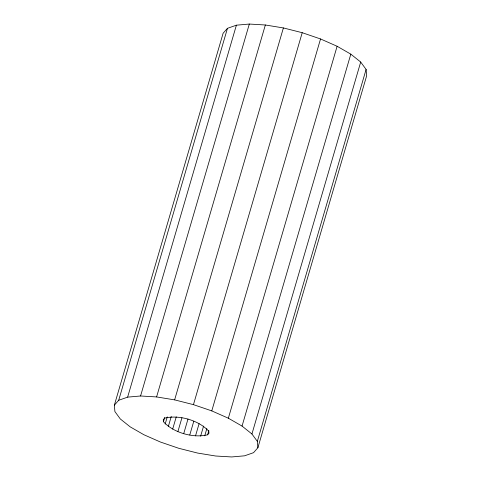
<?xml version="1.0" encoding="UTF-8"?>
<svg xmlns="http://www.w3.org/2000/svg" width="481" height="481" viewBox="0 0 481 481"><rect width="100%" height="100%" fill="white"/><g stroke="black" fill="none" stroke-linecap="round" stroke-linejoin="round"><path stroke-width="0.72" d="M114.352 405.194L223.118 33.249L227.459 28.325L236.399 25.186L249.32 24.05L265.35 24.988L283.393 27.94L302.218 32.702L320.538 38.955L337.115 46.266L350.811 54.143L360.702 62.043L366.101 69.432L366.648 75.806L257.882 447.751L253.541 452.675L244.601 455.814L231.68 456.95L215.65 456.012L197.607 453.06L178.782 448.298L160.462 442.045L143.885 434.734L130.189 426.857L120.298 418.957L114.899 411.568L114.352 405.194L118.699 400.27L227.459 28.325M118.699 400.27L127.633 397.132L236.399 25.186M127.633 397.132L140.56 395.989L249.32 24.05M140.56 395.989L156.59 396.933L265.35 24.988M163.444 421.723L163.269 419.697L164.652 418.127C179.124 414.616 198.707 420.19 208.796 431.216L208.97 433.249L207.588 434.812C193.109 438.329 173.533 432.756 163.444 421.723L164.706 417.4M165.163 424.08L167.268 416.871M156.59 396.933L174.627 399.879L283.393 27.94M168.308 426.593L171.26 416.504M172.673 429.1L176.256 416.847M177.946 431.427L181.95 417.736M183.784 433.423L187.999 419.005M257.882 447.751L257.335 441.378L251.936 433.988L242.051 426.082L228.355 418.211L211.778 410.894L193.452 404.647L302.218 32.702M189.779 434.938L193.783 421.242M195.52 435.876L199.104 423.623M200.625 436.177L203.577 426.082M211.778 410.894L320.538 38.955M204.738 435.816L206.848 428.607M207.588 434.812L208.85 430.489M228.355 418.211L337.115 46.266M242.051 426.082L350.811 54.143M251.936 433.988L360.702 62.043M257.335 441.378L366.101 69.432M174.627 399.879L193.452 404.647"/></g></svg>
